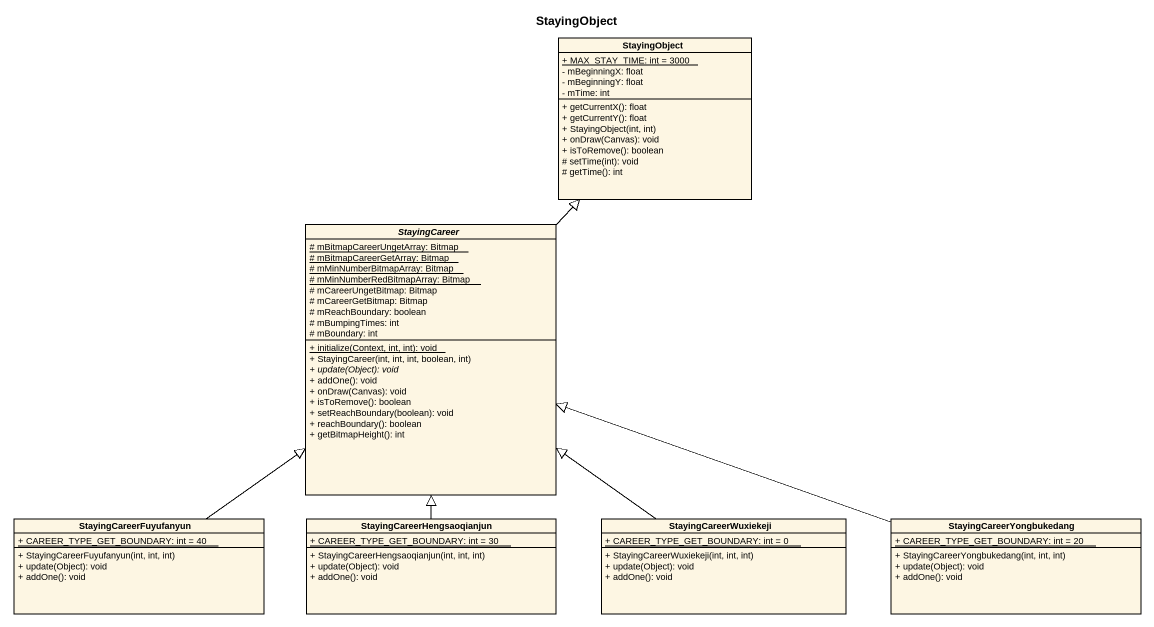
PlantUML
@startuml
title StayingObject
hide circle
hide empty members
skinparam classAttributeIconSize 0
class StayingObject {
  {static} + MAX_STAY_TIME: int = 3000
  - mBeginningX: float
  - mBeginningY: float
  - mTime: int
  + getCurrentX(): float
  + getCurrentY(): float
  + StayingObject(int, int)
  + onDraw(Canvas): void
  + isToRemove(): boolean
  # setTime(int): void
  # getTime(): int
}
abstract class StayingCareer {
  {static} # mBitmapCareerUngetArray: Bitmap
  {static} # mBitmapCareerGetArray: Bitmap
  {static} # mMinNumberBitmapArray: Bitmap
  {static} # mMinNumberRedBitmapArray: Bitmap
  # mCareerUngetBitmap: Bitmap
  # mCareerGetBitmap: Bitmap
  # mReachBoundary: boolean
  # mBumpingTimes: int
  # mBoundary: int
  {static} + initialize(Context, int, int): void
  + StayingCareer(int, int, int, boolean, int)
  {abstract} + update(Object): void
  + addOne(): void
  + onDraw(Canvas): void
  + isToRemove(): boolean
  + setReachBoundary(boolean): void
  + reachBoundary(): boolean
  + getBitmapHeight(): int
}
class StayingCareerFuyufanyun {
  {static} + CAREER_TYPE_GET_BOUNDARY: int = 40
  + StayingCareerFuyufanyun(int, int, int)
  + update(Object): void
  + addOne(): void
}
class StayingCareerHengsaoqianjun {
  {static} + CAREER_TYPE_GET_BOUNDARY: int = 30
  + StayingCareerHengsaoqianjun(int, int, int)
  + update(Object): void
  + addOne(): void
}
class StayingCareerWuxiekeji {
  {static} + CAREER_TYPE_GET_BOUNDARY: int = 0
  + StayingCareerWuxiekeji(int, int, int)
  + update(Object): void
  + addOne(): void
}
class StayingCareerYongbukedang {
  {static} + CAREER_TYPE_GET_BOUNDARY: int = 20
  + StayingCareerYongbukedang(int, int, int)
  + update(Object): void
  + addOne(): void
}
StayingCareer -up-|> StayingObject
StayingCareerFuyufanyun -up-|> StayingCareer
StayingCareerHengsaoqianjun -up-|> StayingCareer
StayingCareerWuxiekeji -up-|> StayingCareer
StayingCareerYongbukedang -left-|> StayingCareer
@enduml
